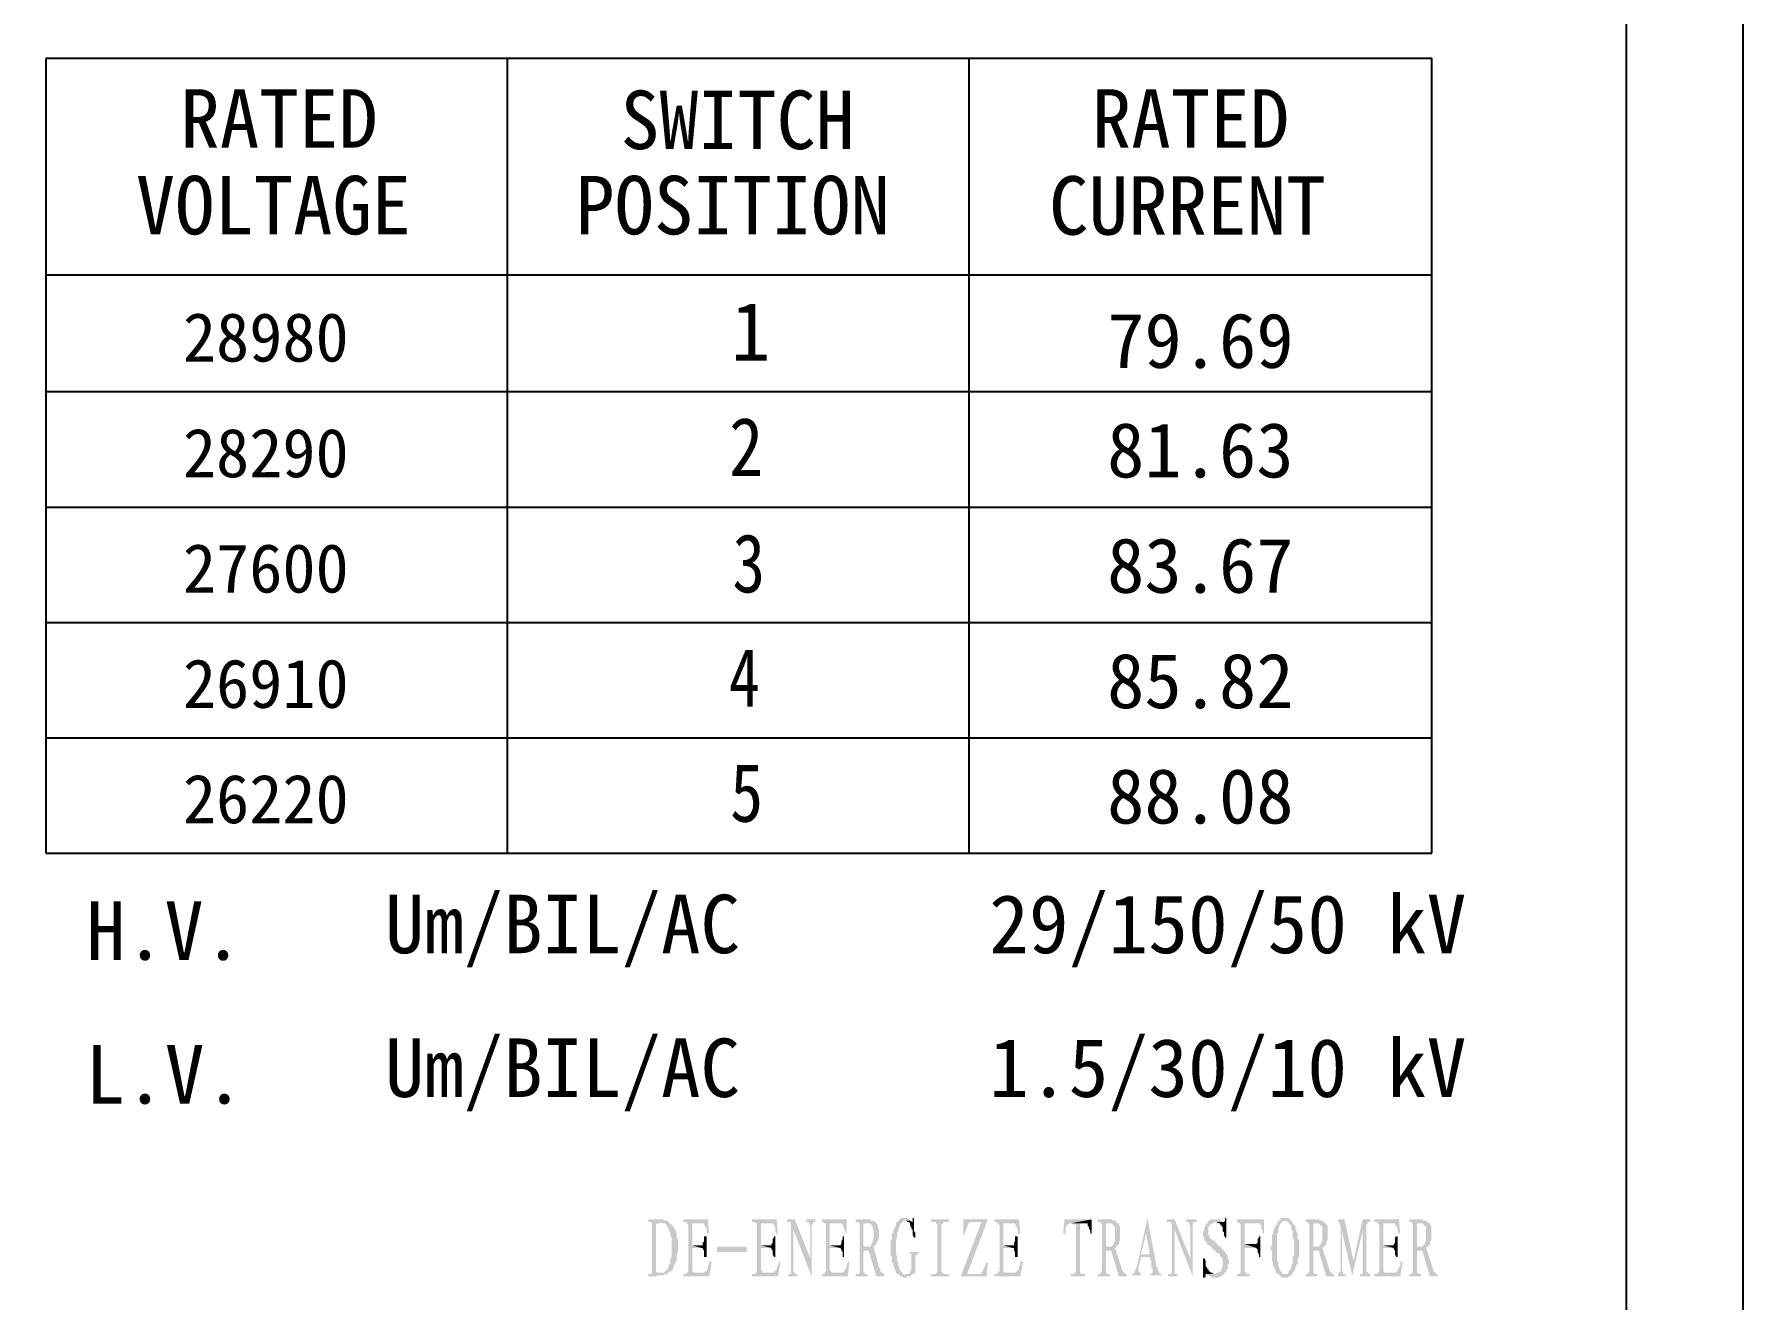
# Model space of a CAD drawing. Header units: millimetres. Extents: x 183355 to 194386, y -190559 to -183233.
# Drawn here: x 185853.2 to 185927.2, y -184487.4 to -184432.6 of the extents above; entities that cross this region are included whole.
import ezdxf

# ---------------------------------------------------------------- set-up
doc = ezdxf.new("R2010")
doc.units = ezdxf.units.MM
doc.header["$LTSCALE"] = 13
doc.layers.add('2', color=3, linetype='Continuous')
doc.layers.add('PDF_Geometry', color=7, linetype='Continuous')
doc.styles.add('PDF FangSong', font='simfang.ttf')

msp = doc.modelspace()

# ---------------------------------------------------------------- hatches: boundary and pattern name
at = {"layer": '2', "linetype": 'Continuous', "transparency": 33554559}
for points in [[(185880.311, -184483.955), (185879.805, -184483.955), (185879.805, -184484.067), (185879.861, -184484.067), (185879.917, -184484.067), (185879.973, -184484.123), (185879.973, -184484.18), (185879.973, -184486.202), (185879.973, -184486.258), (185879.917, -184486.314), (185879.805, -184486.314), (185879.805, -184486.426), (185879.917, -184486.426), (185879.973, -184486.426), (185880.086, -184486.426), (185880.142, -184486.426), (185880.198, -184486.37), (185880.254, -184486.37), (185880.367, -184486.37), (185880.423, -184486.37), (185880.479, -184486.37), (185880.535, -184486.314), (185880.591, -184486.314), (185880.648, -184486.314), (185880.367, -184486.258), (185880.311, -184486.258), (185880.254, -184486.258), (185880.198, -184486.258), (185880.142, -184486.202), (185880.142, -184484.18), (185880.198, -184484.123), (185880.254, -184484.123), (185880.311, -184484.123), (185880.367, -184484.067), (185880.704, -184484.067), (185880.648, -184484.011), (185880.591, -184484.011), (185880.535, -184484.011), (185880.423, -184483.955), (185880.367, -184483.955)], [(185880.704, -184484.067), (185880.367, -184484.067), (185880.423, -184484.123), (185880.479, -184484.123), (185880.535, -184484.123), (185880.591, -184484.18), (185880.591, -184484.236), (185880.648, -184484.292), (185880.704, -184484.404), (185880.704, -184484.46), (185880.76, -184484.517), (185880.76, -184484.573), (185880.76, -184484.629), (185880.76, -184484.685), (185880.816, -184484.741), (185880.816, -184484.854), (185880.816, -184484.91), (185880.816, -184485.022), (185880.816, -184485.078), (185880.816, -184485.191), (185880.816, -184485.247), (185880.816, -184485.359), (185880.816, -184485.415), (185880.816, -184485.528), (185880.816, -184485.584), (185880.76, -184485.64), (185880.76, -184485.752), (185880.76, -184485.808), (185880.76, -184485.865), (185880.704, -184485.921), (185880.704, -184485.977), (185880.648, -184486.089), (185880.591, -184486.145), (185880.535, -184486.202), (185880.479, -184486.258), (185880.423, -184486.258), (185880.367, -184486.258), (185880.648, -184486.314), (185880.648, -184486.258), (185880.704, -184486.258), (185880.76, -184486.202), (185880.816, -184486.202), (185880.816, -184486.145), (185880.872, -184486.145), (185880.872, -184486.089), (185880.872, -184486.033), (185880.928, -184486.033), (185880.928, -184485.977), (185880.928, -184485.921), (185880.985, -184485.865), (185880.985, -184485.808), (185881.041, -184485.752), (185881.041, -184485.696), (185881.041, -184485.584), (185881.041, -184485.528), (185881.041, -184485.471), (185881.097, -184485.359), (185881.097, -184485.303), (185881.097, -184485.191), (185881.097, -184485.134), (185881.097, -184485.078), (185881.097, -184485.022), (185881.097, -184484.91), (185881.097, -184484.854), (185881.041, -184484.741), (185881.041, -184484.685), (185881.041, -184484.629), (185881.041, -184484.573), (185880.985, -184484.46), (185880.985, -184484.404), (185880.928, -184484.348), (185880.928, -184484.292), (185880.872, -184484.292), (185880.872, -184484.236), (185880.816, -184484.18), (185880.76, -184484.123), (185880.704, -184484.123)], [(185882.389, -184483.955), (185881.321, -184483.955), (185881.321, -184484.067), (185881.378, -184484.067), (185881.434, -184484.067), (185881.49, -184484.123), (185882.164, -184484.123), (185882.22, -184484.123), (185882.22, -184484.18), (185882.276, -184484.236), (185882.276, -184484.292), (185882.332, -184484.348), (185882.332, -184484.46), (185882.332, -184484.573), (185882.445, -184484.573)], [(185881.49, -184484.123), (185881.546, -184484.236), (185881.546, -184486.202), (185881.49, -184486.258), (185881.434, -184486.314), (185881.883, -184486.258), (185881.827, -184486.258), (185881.771, -184486.258), (185881.715, -184486.202), (185881.715, -184486.145), (185881.715, -184485.191), (185882.108, -184485.191), (185881.715, -184485.078), (185881.715, -184484.123), (185882.164, -184484.123)], [(185885.365, -184483.955), (185884.298, -184483.955), (185884.298, -184484.067), (185884.354, -184484.067), (185884.411, -184484.067), (185884.467, -184484.123), (185885.197, -184484.123), (185885.253, -184484.18), (185885.253, -184484.236), (185885.309, -184484.292), (185885.309, -184484.348), (185885.309, -184484.46), (185885.365, -184484.573), (185885.422, -184484.573)], [(185884.467, -184484.123), (185884.523, -184484.123), (185884.523, -184484.236), (185884.523, -184486.202), (185884.467, -184486.258), (185884.411, -184486.314), (185884.86, -184486.258), (185884.804, -184486.258), (185884.748, -184486.258), (185884.748, -184486.202), (185884.692, -184486.145), (185884.692, -184485.191), (185885.141, -184485.191), (185884.692, -184485.078), (185884.692, -184484.123), (185885.197, -184484.123)], [(185886.152, -184483.955), (185885.815, -184483.955), (185885.815, -184484.067), (185885.871, -184484.067), (185885.927, -184484.067), (185885.983, -184484.067), (185885.983, -184484.236), (185886.096, -184484.404), (185886.882, -184486.426), (185886.826, -184485.64)], [(185887.051, -184483.955), (185886.657, -184483.955), (185886.657, -184484.067), (185886.714, -184484.067), (185886.77, -184484.067), (185886.77, -184484.123), (185886.826, -184484.236), (185886.826, -184485.64), (185886.882, -184486.426), (185886.882, -184484.18), (185886.938, -184484.123), (185886.938, -184484.067), (185886.994, -184484.067), (185887.051, -184484.067)], [(185888.398, -184483.955), (185887.331, -184483.955), (185887.331, -184484.067), (185887.387, -184484.067), (185887.444, -184484.123), (185888.174, -184484.123), (185888.23, -184484.18), (185888.23, -184484.236), (185888.286, -184484.292), (185888.286, -184484.348), (185888.342, -184484.46), (185888.342, -184484.573), (185888.398, -184484.573)], [(185887.444, -184484.123), (185887.5, -184484.123), (185887.5, -184484.236), (185887.5, -184486.202), (185887.444, -184486.258), (185887.444, -184486.314), (185887.893, -184486.258), (185887.781, -184486.258), (185887.724, -184486.202), (185887.668, -184486.145), (185887.668, -184485.191), (185888.118, -184485.191), (185887.668, -184485.078), (185887.668, -184484.123), (185888.174, -184484.123)], [(185889.353, -184483.955), (185888.792, -184483.955), (185888.792, -184484.067), (185888.848, -184484.067), (185888.904, -184484.067), (185888.96, -184484.123), (185888.96, -184484.18), (185888.96, -184486.202), (185888.96, -184486.258), (185888.904, -184486.314), (185888.792, -184486.314), (185888.792, -184486.426), (185889.297, -184486.426), (185889.297, -184486.314), (185889.241, -184486.314), (185889.185, -184486.314), (185889.185, -184486.258), (185889.129, -184486.202), (185889.129, -184485.359), (185889.185, -184485.303), (185889.241, -184485.303), (185889.297, -184485.303), (185889.353, -184485.303), (185889.578, -184485.191), (185889.297, -184485.134), (185889.241, -184485.134), (185889.185, -184485.134), (185889.129, -184485.078), (185889.129, -184484.18), (185889.185, -184484.123), (185889.241, -184484.123), (185889.297, -184484.123), (185889.69, -184484.123), (185889.634, -184484.067), (185889.578, -184484.011), (185889.522, -184484.011), (185889.466, -184484.011), (185889.41, -184483.955)], [(185889.69, -184484.123), (185889.297, -184484.123), (185889.353, -184484.123), (185889.409, -184484.123), (185889.466, -184484.18), (185889.466, -184484.236), (185889.522, -184484.236), (185889.522, -184484.292), (185889.522, -184484.348), (185889.578, -184484.46), (185889.578, -184484.517), (185889.578, -184484.629), (185889.578, -184484.685), (185889.578, -184484.741), (185889.522, -184484.854), (185889.522, -184484.91), (185889.522, -184484.966), (185889.466, -184485.022), (185889.466, -184485.078), (185889.409, -184485.134), (185889.353, -184485.134), (185889.297, -184485.134), (185889.578, -184485.191), (185889.578, -184485.134), (185889.634, -184485.078), (185889.69, -184485.022), (185889.69, -184484.966), (185889.746, -184484.91), (185889.746, -184484.854), (185889.803, -184484.797), (185889.803, -184484.741), (185889.803, -184484.629), (185889.803, -184484.573), (185889.803, -184484.46), (185889.803, -184484.404), (185889.746, -184484.292), (185889.746, -184484.236), (185889.746, -184484.18)], [(185890.926, -184483.899), (185890.87, -184483.899), (185890.758, -184483.899), (185890.701, -184483.955), (185890.645, -184484.011), (185890.589, -184484.067), (185890.533, -184484.123), (185890.533, -184484.236), (185890.477, -184484.292), (185890.477, -184484.348), (185890.421, -184484.404), (185890.421, -184484.46), (185890.421, -184484.517), (185890.364, -184484.573), (185890.364, -184484.629), (185890.364, -184484.685), (185890.364, -184484.797), (185890.308, -184484.854), (185890.308, -184484.91), (185890.308, -184485.022), (185890.308, -184485.078), (185890.308, -184485.191), (185890.308, -184485.247), (185890.308, -184485.359), (185890.308, -184485.415), (185890.308, -184485.528), (185890.364, -184485.584), (185890.364, -184485.64), (185890.364, -184485.752), (185890.364, -184485.808), (185890.421, -184485.865), (185890.421, -184485.921), (185890.421, -184485.977), (185890.477, -184486.033), (185890.477, -184486.089), (185890.533, -184486.202), (185890.533, -184486.258), (185890.589, -184486.314), (185890.645, -184486.314), (185890.701, -184486.37), (185890.701, -184486.426), (185890.758, -184486.426), (185890.814, -184486.426), (185890.87, -184486.482), (185890.926, -184486.482), (185890.982, -184486.482), (185891.038, -184486.426), (185891.095, -184486.426), (185891.151, -184486.426), (185891.207, -184486.37), (185890.926, -184486.37), (185890.87, -184486.314), (185890.814, -184486.314), (185890.814, -184486.258), (185890.758, -184486.202), (185890.701, -184486.145), (185890.701, -184486.089), (185890.645, -184485.977), (185890.645, -184485.865), (185890.645, -184485.808), (185890.589, -184485.752), (185890.589, -184485.696), (185890.589, -184485.64), (185890.589, -184485.528), (185890.533, -184485.471), (185890.533, -184485.415), (185890.533, -184485.303), (185890.533, -184485.247), (185890.533, -184485.134), (185890.533, -184485.078), (185890.533, -184484.966), (185890.533, -184484.91), (185890.533, -184484.797), (185890.589, -184484.741), (185890.589, -184484.685), (185890.589, -184484.573), (185890.589, -184484.517), (185890.645, -184484.46), (185890.645, -184484.404), (185890.645, -184484.348), (185890.701, -184484.292), (185890.701, -184484.18), (185890.758, -184484.123), (185890.814, -184484.067), (185890.87, -184484.011), (185890.926, -184484.011), (185891.151, -184484.011), (185891.095, -184483.955), (185891.038, -184483.955), (185891.038, -184483.899), (185890.982, -184483.899)], [(185891.151, -184484.011), (185890.926, -184484.011), (185890.982, -184484.011), (185891.038, -184484.067), (185891.095, -184484.067), (185891.151, -184484.123), (185891.263, -184484.067)], [(185891.319, -184483.899), (185891.263, -184483.899), (185891.263, -184483.955), (185891.263, -184484.067), (185891.151, -184484.123), (185891.151, -184484.18), (185891.151, -184484.236), (185891.207, -184484.292), (185891.207, -184484.348), (185891.263, -184484.404), (185891.263, -184484.517), (185891.263, -184484.629), (185891.319, -184484.741), (185891.375, -184484.741), (185891.375, -184484.685), (185891.375, -184484.573), (185891.375, -184484.517), (185891.319, -184484.46), (185891.319, -184484.348), (185891.319, -184484.292), (185891.319, -184484.236), (185891.319, -184484.18), (185891.319, -184484.123), (185891.319, -184484.067), (185891.319, -184483.955)], [(185892.836, -184483.955), (185892.049, -184483.955), (185892.049, -184484.067), (185892.162, -184484.067), (185892.218, -184484.067), (185892.274, -184484.067), (185892.274, -184484.123), (185892.33, -184484.18), (185892.33, -184484.236), (185892.33, -184486.202), (185892.33, -184486.258), (185892.274, -184486.258), (185892.274, -184486.314), (185892.218, -184486.314), (185892.106, -184486.314), (185892.049, -184486.314), (185892.049, -184486.426), (185892.836, -184486.426), (185892.836, -184486.314), (185892.78, -184486.314), (185892.723, -184486.314), (185892.667, -184486.314), (185892.611, -184486.314), (185892.555, -184486.258), (185892.499, -184486.202), (185892.499, -184484.18), (185892.555, -184484.123), (185892.611, -184484.067), (185892.667, -184484.067), (185892.723, -184484.067), (185892.836, -184484.067)], [(185894.521, -184483.955), (185894.24, -184484.067), (185893.341, -184486.426), (185893.622, -184486.314)], [(185894.521, -184483.955), (185893.454, -184483.955), (185893.454, -184484.629), (185893.51, -184484.629), (185893.51, -184484.517), (185893.566, -184484.46), (185893.566, -184484.348), (185893.622, -184484.292), (185893.622, -184484.236), (185893.678, -184484.18), (185893.678, -184484.123), (185893.734, -184484.123), (185893.734, -184484.067), (185894.24, -184484.067)], [(185895.869, -184483.955), (185894.801, -184483.955), (185894.801, -184484.067), (185894.858, -184484.067), (185894.914, -184484.067), (185894.914, -184484.123), (185895.644, -184484.123), (185895.7, -184484.123), (185895.7, -184484.18), (185895.756, -184484.236), (185895.756, -184484.292), (185895.812, -184484.348), (185895.812, -184484.46), (185895.812, -184484.573), (185895.925, -184484.573)], [(185894.914, -184484.123), (185894.97, -184484.123), (185895.026, -184484.236), (185895.026, -184486.202), (185894.97, -184486.202), (185894.97, -184486.258), (185894.914, -184486.314), (185895.363, -184486.258), (185895.307, -184486.258), (185895.251, -184486.258), (185895.195, -184486.202), (185895.195, -184486.145), (185895.195, -184485.191), (185895.588, -184485.191), (185895.195, -184485.078), (185895.195, -184484.123), (185895.644, -184484.123)], [(185899.014, -184483.955), (185897.835, -184483.955), (185897.778, -184484.573), (185897.891, -184484.573), (185897.891, -184484.46), (185897.891, -184484.348), (185897.891, -184484.292), (185897.947, -184484.236), (185897.947, -184484.18), (185898.003, -184484.18), (185898.059, -184484.123), (185898.115, -184484.123)], [(185899.014, -184483.955), (185898.115, -184484.123), (185898.789, -184484.123), (185898.846, -184484.123), (185898.846, -184484.18), (185898.846, -184484.236), (185898.902, -184484.292), (185898.902, -184484.348), (185898.958, -184484.46), (185898.958, -184484.573), (185899.014, -184484.573)], [(185898.115, -184484.123), (185898.171, -184484.123), (185898.228, -184484.123), (185898.284, -184484.18), (185898.34, -184484.18), (185898.34, -184486.202), (185898.34, -184486.258), (185898.284, -184486.258), (185898.228, -184486.314), (185898.171, -184486.314), (185898.115, -184486.314), (185898.115, -184486.426), (185898.733, -184486.426), (185898.733, -184486.314), (185898.677, -184486.314), (185898.621, -184486.314), (185898.565, -184486.314), (185898.508, -184486.258), (185898.508, -184486.202), (185898.508, -184484.18), (185898.565, -184484.123), (185898.621, -184484.123), (185898.733, -184484.123), (185898.789, -184484.123)], [(185899.8, -184483.955), (185899.295, -184483.955), (185899.295, -184484.067), (185899.351, -184484.067), (185899.407, -184484.067), (185899.407, -184484.123), (185899.463, -184484.18), (185899.463, -184486.202), (185899.407, -184486.258), (185899.407, -184486.314), (185899.351, -184486.314), (185899.295, -184486.314), (185899.295, -184486.426), (185899.8, -184486.426), (185899.8, -184486.314), (185899.744, -184486.314), (185899.688, -184486.314), (185899.632, -184486.258), (185899.632, -184486.202), (185899.632, -184485.359), (185899.632, -184485.303), (185899.688, -184485.303), (185899.744, -184485.303), (185899.857, -184485.303), (185900.025, -184485.191), (185900.081, -184485.191), (185899.744, -184485.134), (185899.688, -184485.134), (185899.632, -184485.134), (185899.632, -184485.078), (185899.632, -184484.18), (185899.632, -184484.123), (185899.688, -184484.123), (185899.8, -184484.123), (185900.137, -184484.123), (185900.081, -184484.067), (185900.081, -184484.011), (185900.025, -184484.011), (185899.969, -184484.011), (185899.857, -184483.955)], [(185900.137, -184484.123), (185899.8, -184484.123), (185899.857, -184484.123), (185899.913, -184484.123), (185899.913, -184484.18), (185899.969, -184484.236), (185900.025, -184484.292), (185900.025, -184484.348), (185900.025, -184484.46), (185900.025, -184484.517), (185900.025, -184484.629), (185900.025, -184484.685), (185900.025, -184484.741), (185900.025, -184484.854), (185900.025, -184484.91), (185899.969, -184484.966), (185899.969, -184485.022), (185899.913, -184485.078), (185899.857, -184485.134), (185899.8, -184485.134), (185899.744, -184485.134), (185900.081, -184485.191), (185900.081, -184485.134), (185900.137, -184485.078), (185900.194, -184485.022), (185900.194, -184484.966), (185900.194, -184484.91), (185900.25, -184484.854), (185900.25, -184484.797), (185900.25, -184484.741), (185900.25, -184484.629), (185900.25, -184484.573), (185900.25, -184484.46), (185900.25, -184484.404), (185900.25, -184484.292), (185900.25, -184484.236), (185900.194, -184484.18), (185900.194, -184484.123)], [(185901.429, -184483.899), (185900.98, -184485.977), (185900.924, -184486.089), (185900.924, -184486.145), (185900.868, -184486.202), (185900.868, -184486.258), (185900.811, -184486.314), (185900.755, -184486.314), (185900.755, -184486.37), (185901.148, -184486.37), (185901.148, -184486.314), (185901.092, -184486.258), (185901.036, -184486.202), (185901.036, -184486.089), (185901.148, -184485.584), (185901.542, -184485.584), (185901.148, -184485.471), (185901.373, -184484.573)], [(185901.429, -184483.899), (185901.373, -184484.573), (185901.542, -184485.471), (185901.148, -184485.471), (185901.542, -184485.584), (185901.542, -184485.696), (185901.598, -184485.752), (185901.598, -184485.808), (185901.598, -184485.921), (185901.598, -184485.977), (185901.598, -184486.033), (185901.654, -184486.089), (185901.654, -184486.145), (185901.654, -184486.202), (185901.654, -184486.258), (185901.598, -184486.314), (185901.542, -184486.314), (185901.542, -184486.37), (185902.047, -184486.37), (185902.047, -184486.314), (185901.991, -184486.314), (185901.935, -184486.258), (185901.935, -184486.202), (185901.879, -184486.145), (185901.879, -184486.089), (185901.822, -184485.977)], [(185902.609, -184483.955), (185902.272, -184483.955), (185902.272, -184484.067), (185902.328, -184484.067), (185902.384, -184484.067), (185902.44, -184484.067), (185902.496, -184484.236), (185902.609, -184484.404), (185903.395, -184486.426), (185903.283, -184485.64)], [(185903.564, -184483.955), (185903.114, -184483.955), (185903.114, -184484.067), (185903.17, -184484.067), (185903.227, -184484.067), (185903.227, -184484.123), (185903.283, -184484.236), (185903.283, -184485.64), (185903.395, -184486.426), (185903.395, -184484.18), (185903.395, -184484.123), (185903.451, -184484.067), (185903.564, -184484.067)], [(185904.294, -184483.955), (185904.237, -184483.955), (185904.181, -184483.955), (185904.125, -184484.011), (185904.069, -184484.011), (185904.069, -184484.067), (185904.013, -184484.123), (185903.957, -184484.18), (185903.957, -184484.236), (185903.9, -184484.292), (185903.9, -184484.348), (185903.9, -184484.404), (185903.844, -184484.517), (185903.844, -184484.573), (185903.844, -184484.685), (185903.9, -184484.741), (185903.9, -184484.797), (185903.9, -184484.854), (185903.957, -184484.91), (185904.013, -184484.966), (185904.013, -184485.022), (185904.069, -184485.078), (185904.125, -184485.078), (185904.181, -184485.134), (185904.237, -184485.191), (185904.237, -184485.247), (185904.294, -184485.247), (185904.35, -184485.303), (185904.406, -184485.359), (185904.462, -184485.415), (185904.518, -184485.415), (185904.574, -184485.471), (185904.574, -184485.528), (185904.631, -184485.584), (185904.687, -184485.64), (185904.687, -184485.696), (185904.687, -184485.752), (185904.687, -184485.808), (185904.687, -184485.921), (185904.687, -184485.977), (185904.687, -184486.033), (185904.631, -184486.089), (185904.631, -184486.145), (185904.631, -184486.202), (185904.574, -184486.202), (185904.518, -184486.258), (185904.462, -184486.258), (185904.406, -184486.314), (185904.35, -184486.314), (185903.957, -184486.314), (185904.013, -184486.314), (185904.013, -184486.37), (185904.069, -184486.37), (185904.181, -184486.426), (185904.237, -184486.482), (185904.294, -184486.482), (185904.406, -184486.482), (185904.462, -184486.482), (185904.518, -184486.482), (185904.574, -184486.426), (185904.631, -184486.426), (185904.687, -184486.37), (185904.743, -184486.314), (185904.799, -184486.258), (185904.855, -184486.202), (185904.855, -184486.145), (185904.911, -184486.089), (185904.911, -184486.033), (185904.911, -184485.921), (185904.968, -184485.865), (185904.968, -184485.808), (185904.968, -184485.752), (185904.911, -184485.64), (185904.911, -184485.584), (185904.911, -184485.528), (185904.855, -184485.471), (185904.855, -184485.415), (185904.799, -184485.359), (185904.743, -184485.303), (185904.687, -184485.247), (185904.631, -184485.191), (185904.631, -184485.134), (185904.574, -184485.134), (185904.518, -184485.078), (185904.462, -184485.078), (185904.462, -184485.022), (185904.406, -184484.966), (185904.35, -184484.91), (185904.294, -184484.854), (185904.237, -184484.854), (185904.181, -184484.797), (185904.125, -184484.741), (185904.125, -184484.685), (185904.069, -184484.629), (185904.069, -184484.573), (185904.069, -184484.517), (185904.069, -184484.46), (185904.069, -184484.404), (185904.069, -184484.292), (185904.125, -184484.236), (185904.125, -184484.18), (185904.181, -184484.18), (185904.237, -184484.123), (185904.294, -184484.123), (185904.35, -184484.067), (185904.406, -184484.067), (185904.687, -184484.067), (185904.631, -184484.011), (185904.574, -184483.955), (185904.518, -184483.955), (185904.462, -184483.955), (185904.406, -184483.955)], [(185904.687, -184484.067), (185904.406, -184484.067), (185904.518, -184484.123), (185904.743, -184484.067)], [(185904.855, -184483.899), (185904.799, -184483.899), (185904.799, -184484.011), (185904.743, -184484.067), (185904.518, -184484.123), (185904.574, -184484.123), (185904.574, -184484.18), (185904.631, -184484.18), (185904.631, -184484.236), (185904.687, -184484.292), (185904.687, -184484.348), (185904.687, -184484.46), (185904.743, -184484.517), (185904.743, -184484.629), (185904.799, -184484.741), (185904.855, -184484.741)], [(185906.484, -184483.955), (185905.305, -184483.955), (185905.305, -184484.067), (185905.361, -184484.067), (185906.316, -184484.123), (185906.316, -184484.18), (185906.372, -184484.236), (185906.372, -184484.292), (185906.372, -184484.348), (185906.428, -184484.46), (185906.428, -184484.573), (185906.484, -184484.573)], [(185905.361, -184484.067), (185905.417, -184484.123), (185905.473, -184484.18), (185905.473, -184484.236), (185905.473, -184486.258), (185905.417, -184486.314), (185905.361, -184486.314), (185905.305, -184486.314), (185905.305, -184486.426), (185905.866, -184486.426), (185905.866, -184486.314), (185905.81, -184486.314), (185905.754, -184486.314), (185905.698, -184486.258), (185905.642, -184486.202), (185905.642, -184485.191), (185906.147, -184485.191), (185905.642, -184485.022), (185905.642, -184484.123), (185906.316, -184484.123)], [(185907.439, -184483.899), (185907.383, -184483.899), (185907.271, -184483.899), (185907.214, -184483.899), (185907.214, -184483.955), (185907.158, -184483.955), (185907.158, -184484.011), (185907.102, -184484.067), (185907.046, -184484.123), (185907.046, -184484.18), (185906.99, -184484.236), (185906.934, -184484.348), (185906.934, -184484.404), (185906.877, -184484.46), (185906.877, -184484.517), (185906.877, -184484.573), (185906.821, -184484.629), (185906.821, -184484.685), (185906.821, -184484.797), (185906.821, -184484.854), (185906.821, -184484.91), (185906.821, -184485.022), (185906.821, -184485.078), (185906.765, -184485.191), (185906.765, -184485.247), (185906.821, -184485.303), (185906.821, -184485.359), (185906.821, -184485.471), (185906.821, -184485.528), (185906.821, -184485.584), (185906.821, -184485.696), (185906.821, -184485.752), (185906.877, -184485.808), (185906.877, -184485.865), (185906.877, -184485.977), (185906.934, -184486.033), (185906.934, -184486.089), (185906.99, -184486.145), (185906.99, -184486.258), (185907.046, -184486.314), (185907.102, -184486.314), (185907.439, -184486.314), (185907.383, -184486.314), (185907.327, -184486.314), (185907.271, -184486.314), (185907.271, -184486.258), (185907.214, -184486.202), (185907.158, -184486.145), (185907.158, -184486.089), (185907.102, -184485.977), (185907.102, -184485.921), (185907.102, -184485.865), (185907.102, -184485.808), (185907.046, -184485.752), (185907.046, -184485.696), (185907.046, -184485.584), (185907.046, -184485.528), (185907.046, -184485.415), (185907.046, -184485.359), (185907.046, -184485.247), (185907.046, -184485.191), (185907.046, -184485.134), (185907.046, -184485.078), (185907.046, -184484.966), (185907.046, -184484.91), (185907.046, -184484.797), (185907.046, -184484.741), (185907.046, -184484.685), (185907.046, -184484.573), (185907.102, -184484.517), (185907.102, -184484.46), (185907.102, -184484.404), (185907.102, -184484.348), (185907.158, -184484.236), (185907.158, -184484.18), (185907.214, -184484.123), (185907.271, -184484.067), (185907.327, -184484.011), (185907.383, -184484.011), (185907.664, -184484.011), (185907.608, -184483.955), (185907.551, -184483.899), (185907.495, -184483.899)], [(185907.664, -184484.011), (185907.383, -184484.011), (185907.439, -184484.011), (185907.495, -184484.067), (185907.551, -184484.067), (185907.551, -184484.123), (185907.607, -184484.18), (185907.664, -184484.236), (185907.664, -184484.348), (185907.664, -184484.404), (185907.72, -184484.46), (185907.72, -184484.573), (185907.72, -184484.629), (185907.72, -184484.685), (185907.72, -184484.741), (185907.776, -184484.854), (185907.776, -184484.91), (185907.776, -184485.022), (185907.776, -184485.078), (185907.776, -184485.191), (185907.776, -184485.247), (185907.776, -184485.359), (185907.776, -184485.415), (185907.776, -184485.528), (185907.72, -184485.584), (185907.72, -184485.64), (185907.72, -184485.752), (185907.72, -184485.808), (185907.72, -184485.865), (185907.664, -184485.921), (185907.664, -184485.977), (185907.664, -184486.033), (185907.607, -184486.145), (185907.551, -184486.202), (185907.551, -184486.258), (185907.495, -184486.314), (185907.439, -184486.314), (185907.102, -184486.314), (185907.158, -184486.37), (185907.158, -184486.426), (185907.214, -184486.426), (185907.27, -184486.482), (185907.327, -184486.482), (185907.383, -184486.482), (185907.439, -184486.482), (185907.495, -184486.482), (185907.551, -184486.426), (185907.607, -184486.426), (185907.664, -184486.37), (185907.72, -184486.314), (185907.72, -184486.258), (185907.776, -184486.202), (185907.832, -184486.145), (185907.832, -184486.089), (185907.832, -184486.033), (185907.888, -184485.977), (185907.888, -184485.921), (185907.944, -184485.865), (185907.944, -184485.808), (185907.944, -184485.696), (185907.944, -184485.64), (185908.001, -184485.584), (185908.001, -184485.471), (185908.001, -184485.415), (185908.001, -184485.359), (185908.001, -184485.247), (185908.001, -184485.191), (185908.001, -184485.134), (185908.001, -184485.022), (185908.001, -184484.966), (185908.001, -184484.854), (185907.944, -184484.797), (185907.944, -184484.741), (185907.944, -184484.629), (185907.944, -184484.573), (185907.888, -184484.517), (185907.888, -184484.46), (185907.888, -184484.404), (185907.832, -184484.348), (185907.832, -184484.236), (185907.776, -184484.18), (185907.72, -184484.123), (185907.72, -184484.067)], [(185908.787, -184483.955), (185908.282, -184483.955), (185908.282, -184484.067), (185908.338, -184484.067), (185908.394, -184484.067), (185908.394, -184484.123), (185908.45, -184484.18), (185908.45, -184486.202), (185908.394, -184486.258), (185908.394, -184486.314), (185908.338, -184486.314), (185908.282, -184486.314), (185908.282, -184486.426), (185908.787, -184486.426), (185908.787, -184486.314), (185908.731, -184486.314), (185908.675, -184486.314), (185908.619, -184486.258), (185908.619, -184486.202), (185908.619, -184485.359), (185908.619, -184485.303), (185908.675, -184485.303), (185908.731, -184485.303), (185908.843, -184485.303), (185909.012, -184485.191), (185908.731, -184485.134), (185908.675, -184485.134), (185908.619, -184485.134), (185908.619, -184485.078), (185908.619, -184484.18), (185908.619, -184484.123), (185908.675, -184484.123), (185908.731, -184484.123), (185909.124, -184484.123), (185909.068, -184484.067), (185909.012, -184484.011), (185908.956, -184484.011), (185908.843, -184483.955)], [(185909.124, -184484.123), (185908.731, -184484.123), (185908.843, -184484.123), (185908.899, -184484.18), (185908.955, -184484.236), (185909.012, -184484.292), (185909.012, -184484.348), (185909.012, -184484.46), (185909.012, -184484.517), (185909.012, -184484.629), (185909.012, -184484.685), (185909.012, -184484.741), (185909.012, -184484.854), (185909.012, -184484.91), (185908.955, -184484.966), (185908.955, -184485.022), (185908.899, -184485.078), (185908.843, -184485.134), (185908.787, -184485.134), (185908.731, -184485.134), (185909.012, -184485.191), (185909.068, -184485.134), (185909.124, -184485.078), (185909.18, -184485.022), (185909.18, -184484.966), (185909.18, -184484.91), (185909.236, -184484.854), (185909.236, -184484.797), (185909.236, -184484.741), (185909.236, -184484.629), (185909.236, -184484.573), (185909.236, -184484.46), (185909.236, -184484.404), (185909.236, -184484.292), (185909.236, -184484.236), (185909.18, -184484.18), (185909.18, -184484.123)], [(185909.967, -184483.955), (185909.686, -184483.955), (185909.686, -184484.067), (185909.742, -184484.067), (185909.742, -184484.123), (185909.798, -184484.236), (185909.854, -184484.46), (185910.304, -184486.37), (185910.36, -184485.752)], [(185911.09, -184483.955), (185910.753, -184483.955), (185910.36, -184485.752), (185910.304, -184486.37), (185910.753, -184484.46), (185910.921, -184484.236), (185910.921, -184484.18), (185910.978, -184484.123), (185910.978, -184484.067), (185911.034, -184484.067), (185911.09, -184484.067)], [(185912.326, -184483.955), (185911.258, -184483.955), (185911.258, -184484.067), (185911.315, -184484.067), (185911.371, -184484.067), (185911.427, -184484.123), (185912.101, -184484.123), (185912.157, -184484.123), (185912.157, -184484.18), (185912.213, -184484.236), (185912.213, -184484.292), (185912.269, -184484.348), (185912.269, -184484.46), (185912.326, -184484.573), (185912.382, -184484.573)], [(185911.427, -184484.123), (185911.483, -184484.236), (185911.483, -184486.202), (185911.427, -184486.258), (185911.371, -184486.314), (185911.82, -184486.258), (185911.764, -184486.258), (185911.708, -184486.258), (185911.652, -184486.202), (185911.652, -184486.145), (185911.652, -184485.191), (185912.101, -184485.191), (185911.652, -184485.078), (185911.652, -184484.123), (185912.101, -184484.123)], [(185913.28, -184483.955), (185912.775, -184483.955), (185912.775, -184484.067), (185912.831, -184484.067), (185912.887, -184484.067), (185912.887, -184484.123), (185912.943, -184484.18), (185912.943, -184486.202), (185912.887, -184486.258), (185912.887, -184486.314), (185912.831, -184486.314), (185912.775, -184486.314), (185912.775, -184486.426), (185913.28, -184486.426), (185913.28, -184486.314), (185913.224, -184486.314), (185913.168, -184486.314), (185913.112, -184486.258), (185913.112, -184486.202), (185913.112, -184485.359), (185913.112, -184485.303), (185913.168, -184485.303), (185913.224, -184485.303), (185913.336, -184485.303), (185913.505, -184485.191), (185913.224, -184485.134), (185913.168, -184485.134), (185913.112, -184485.134), (185913.112, -184485.078), (185913.112, -184484.18), (185913.112, -184484.123), (185913.168, -184484.123), (185913.224, -184484.123), (185913.617, -184484.123), (185913.561, -184484.067), (185913.505, -184484.011), (185913.393, -184484.011), (185913.336, -184483.955)], [(185913.617, -184484.123), (185913.224, -184484.123), (185913.28, -184484.123), (185913.337, -184484.123), (185913.393, -184484.18), (185913.449, -184484.236), (185913.505, -184484.292), (185913.505, -184484.348), (185913.505, -184484.46), (185913.505, -184484.517), (185913.505, -184484.629), (185913.505, -184484.685), (185913.505, -184484.741), (185913.505, -184484.854), (185913.505, -184484.91), (185913.449, -184484.966), (185913.449, -184485.022), (185913.393, -184485.078), (185913.337, -184485.134), (185913.28, -184485.134), (185913.224, -184485.134), (185913.505, -184485.191), (185913.561, -184485.134), (185913.617, -184485.078), (185913.674, -184485.022), (185913.674, -184484.966), (185913.674, -184484.91), (185913.73, -184484.854), (185913.73, -184484.797), (185913.73, -184484.741), (185913.73, -184484.629), (185913.73, -184484.573), (185913.73, -184484.46), (185913.73, -184484.404), (185913.73, -184484.292), (185913.73, -184484.236), (185913.674, -184484.18), (185913.674, -184484.123)], [(185882.333, -184484.685), (185882.22, -184484.685), (185882.22, -184484.741), (185882.22, -184484.797), (185882.22, -184484.91), (185882.164, -184484.966), (185882.164, -184485.022), (185882.164, -184485.078), (185881.715, -184485.078), (185882.108, -184485.191), (185882.164, -184485.191), (185882.164, -184485.247), (185882.22, -184485.303), (185882.22, -184485.359), (185882.22, -184485.471), (185882.22, -184485.584), (185882.333, -184485.584)], [(185885.309, -184484.685), (185885.253, -184484.685), (185885.253, -184484.741), (185885.197, -184484.797), (185885.197, -184484.91), (185885.197, -184484.966), (185885.141, -184485.022), (185885.141, -184485.078), (185884.692, -184485.078), (185885.141, -184485.191), (185885.141, -184485.247), (185885.197, -184485.303), (185885.197, -184485.359), (185885.197, -184485.471), (185885.253, -184485.584), (185885.309, -184485.584)], [(185885.983, -184484.236), (185885.983, -184486.202), (185885.983, -184486.258), (185885.983, -184486.314), (185885.927, -184486.314), (185885.871, -184486.314), (185885.871, -184486.426), (185886.264, -184486.426), (185886.264, -184486.314), (185886.208, -184486.314), (185886.152, -184486.314), (185886.152, -184486.258), (185886.096, -184486.202), (185886.096, -184484.404)], [(185888.286, -184484.685), (185888.23, -184484.685), (185888.23, -184484.741), (185888.23, -184484.797), (185888.174, -184484.91), (185888.174, -184484.966), (185888.174, -184485.022), (185888.118, -184485.078), (185887.668, -184485.078), (185888.118, -184485.191), (185888.174, -184485.247), (185888.174, -184485.303), (185888.23, -184485.359), (185888.23, -184485.471), (185888.23, -184485.584), (185888.286, -184485.584)], [(185895.813, -184484.685), (185895.7, -184484.685), (185895.7, -184484.741), (185895.7, -184484.797), (185895.7, -184484.91), (185895.644, -184484.966), (185895.644, -184485.022), (185895.644, -184485.078), (185895.195, -184485.078), (185895.588, -184485.191), (185895.644, -184485.191), (185895.644, -184485.247), (185895.644, -184485.303), (185895.7, -184485.359), (185895.7, -184485.471), (185895.7, -184485.584), (185895.813, -184485.584)], [(185902.496, -184484.236), (185902.496, -184486.202), (185902.496, -184486.258), (185902.44, -184486.314), (185902.384, -184486.314), (185902.328, -184486.314), (185902.328, -184486.426), (185902.721, -184486.426), (185902.721, -184486.314), (185902.665, -184486.314), (185902.609, -184486.314), (185902.609, -184486.258), (185902.609, -184486.202), (185902.609, -184484.404)], [(185906.316, -184484.685), (185906.259, -184484.685), (185906.259, -184484.741), (185906.203, -184484.797), (185906.203, -184484.91), (185906.203, -184484.966), (185906.147, -184485.022), (185905.642, -184485.022), (185906.147, -184485.191), (185906.203, -184485.247), (185906.203, -184485.303), (185906.203, -184485.359), (185906.259, -184485.471), (185906.259, -184485.584), (185906.316, -184485.584)], [(185909.798, -184484.236), (185909.798, -184486.202), (185909.742, -184486.258), (185909.686, -184486.314), (185909.686, -184486.426), (185910.023, -184486.426), (185910.023, -184486.314), (185909.966, -184486.314), (185909.91, -184486.314), (185909.91, -184486.258), (185909.854, -184486.145), (185909.854, -184484.46)], [(185910.921, -184484.236), (185910.753, -184484.46), (185910.753, -184486.202), (185910.753, -184486.258), (185910.753, -184486.314), (185910.697, -184486.314), (185910.641, -184486.314), (185910.641, -184486.426), (185911.09, -184486.426), (185911.09, -184486.314), (185911.034, -184486.314), (185910.978, -184486.258), (185910.921, -184486.202)], [(185912.269, -184484.685), (185912.213, -184484.685), (185912.157, -184484.741), (185912.157, -184484.797), (185912.157, -184484.91), (185912.157, -184484.966), (185912.101, -184485.022), (185912.101, -184485.078), (185911.651, -184485.078), (185912.101, -184485.191), (185912.101, -184485.247), (185912.157, -184485.303), (185912.157, -184485.359), (185912.157, -184485.471), (185912.213, -184485.584), (185912.269, -184485.584)], [(185882.782, -184485.134), (185884.074, -184485.134), (185884.074, -184485.359), (185882.782, -184485.359)], [(185889.578, -184485.191), (185889.353, -184485.303), (185889.69, -184486.426), (185890.027, -184486.426), (185890.027, -184486.314), (185889.971, -184486.258), (185889.915, -184486.258), (185889.859, -184486.202), (185889.859, -184486.089), (185889.803, -184486.033)], [(185891.544, -184485.359), (185891.095, -184485.359), (185891.095, -184485.415), (185891.151, -184485.415), (185891.207, -184485.471), (185891.207, -184485.528), (185891.207, -184485.64), (185891.207, -184485.752), (185891.207, -184485.865), (185891.207, -184485.921), (185891.207, -184486.033), (185891.207, -184486.089), (185891.207, -184486.145), (185891.151, -184486.202), (185891.151, -184486.258), (185891.095, -184486.314), (185891.038, -184486.314), (185890.982, -184486.314), (185890.926, -184486.37), (185891.207, -184486.37), (185891.263, -184486.314), (185891.319, -184486.314), (185891.375, -184486.258), (185891.375, -184486.202), (185891.375, -184485.584), (185891.375, -184485.528), (185891.432, -184485.471), (185891.488, -184485.415), (185891.544, -184485.415)], [(185900.025, -184485.191), (185899.857, -184485.303), (185900.194, -184486.426), (185900.531, -184486.426), (185900.531, -184486.314), (185900.474, -184486.314), (185900.418, -184486.258), (185900.362, -184486.202), (185900.306, -184486.089), (185900.306, -184486.033)], [(185909.012, -184485.191), (185908.843, -184485.303), (185909.18, -184486.426), (185909.517, -184486.426), (185909.517, -184486.314), (185909.461, -184486.314), (185909.405, -184486.258), (185909.349, -184486.202), (185909.293, -184486.089), (185909.293, -184486.033)], [(185913.505, -184485.191), (185913.337, -184485.303), (185913.674, -184486.426), (185914.011, -184486.426), (185914.011, -184486.314), (185913.954, -184486.314), (185913.898, -184486.258), (185913.842, -184486.202), (185913.786, -184486.089), (185913.786, -184486.033)], [(185882.501, -184485.752), (185882.445, -184485.808), (185882.445, -184485.921), (185882.389, -184485.977), (185882.389, -184486.033), (185882.389, -184486.089), (185882.333, -184486.145), (185882.333, -184486.202), (185882.276, -184486.202), (185882.22, -184486.258), (185882.164, -184486.258), (185882.108, -184486.258), (185882.052, -184486.258), (185881.996, -184486.258), (185881.883, -184486.258), (185881.434, -184486.314), (185881.378, -184486.314), (185881.322, -184486.314), (185881.322, -184486.426), (185882.445, -184486.426), (185882.557, -184485.808)], [(185885.478, -184485.752), (185885.478, -184485.808), (185885.422, -184485.921), (185885.422, -184485.977), (185885.365, -184486.033), (185885.365, -184486.089), (185885.365, -184486.145), (185885.309, -184486.145), (185885.309, -184486.202), (185885.253, -184486.202), (185885.253, -184486.258), (185885.197, -184486.258), (185885.141, -184486.258), (185885.028, -184486.258), (185884.972, -184486.258), (185884.86, -184486.258), (185884.411, -184486.314), (185884.354, -184486.314), (185884.298, -184486.314), (185884.298, -184486.426), (185885.422, -184486.426), (185885.534, -184485.808)], [(185888.455, -184485.752), (185888.455, -184485.808), (185888.399, -184485.921), (185888.399, -184485.977), (185888.399, -184486.033), (185888.342, -184486.089), (185888.342, -184486.145), (185888.286, -184486.202), (185888.23, -184486.258), (185888.174, -184486.258), (185888.118, -184486.258), (185888.062, -184486.258), (185887.949, -184486.258), (185887.893, -184486.258), (185887.444, -184486.314), (185887.388, -184486.314), (185887.331, -184486.314), (185887.331, -184486.426), (185888.455, -184486.426), (185888.511, -184485.808)], [(185894.521, -184485.808), (185894.465, -184485.808), (185894.408, -184485.865), (185894.408, -184485.977), (185894.352, -184486.033), (185894.352, -184486.089), (185894.296, -184486.145), (185894.296, -184486.202), (185894.24, -184486.258), (185894.24, -184486.314), (185893.622, -184486.314), (185893.341, -184486.426), (185894.465, -184486.426)], [(185895.925, -184485.752), (185895.925, -184485.808), (185895.925, -184485.921), (185895.869, -184485.977), (185895.869, -184486.033), (185895.869, -184486.089), (185895.813, -184486.145), (185895.813, -184486.202), (185895.756, -184486.202), (185895.7, -184486.258), (185895.644, -184486.258), (185895.588, -184486.258), (185895.532, -184486.258), (185895.419, -184486.258), (185895.363, -184486.258), (185894.914, -184486.314), (185894.858, -184486.314), (185894.802, -184486.314), (185894.802, -184486.426), (185895.925, -184486.426), (185896.037, -184485.808)], [(185903.901, -184485.64), (185903.844, -184485.64), (185903.844, -184486.482), (185903.901, -184486.482), (185903.957, -184486.426), (185903.957, -184486.37), (185903.957, -184486.314), (185904.35, -184486.314), (185904.294, -184486.314), (185904.238, -184486.258), (185904.181, -184486.258), (185904.125, -184486.202), (185904.069, -184486.145), (185904.069, -184486.089), (185904.013, -184486.089), (185904.013, -184486.033), (185903.957, -184485.977), (185903.957, -184485.865), (185903.957, -184485.808), (185903.957, -184485.752)], [(185912.438, -184485.752), (185912.382, -184485.808), (185912.382, -184485.921), (185912.382, -184485.977), (185912.326, -184486.033), (185912.326, -184486.089), (185912.269, -184486.145), (185912.269, -184486.202), (185912.213, -184486.202), (185912.213, -184486.258), (185912.157, -184486.258), (185912.045, -184486.258), (185911.989, -184486.258), (185911.932, -184486.258), (185911.82, -184486.258), (185911.371, -184486.314), (185911.315, -184486.314), (185911.258, -184486.314), (185911.258, -184486.426), (185912.382, -184486.426), (185912.494, -184485.808)]]:
    msp.add_hatch(color=256, dxfattribs=at).paths.add_polyline_path(points)

# ---------------------------------------------------------------- linework, layer by layer
at = {"layer": '2', "linetype": 'Continuous'}
for points in [[(185853.704, -184433.668), (185853.704, -184468.098)], [(185913.746, -184468.098), (185913.746, -184433.668), (185853.704, -184433.668)], [(185873.699, -184433.668), (185873.699, -184468.098)], [(185893.694, -184433.668), (185893.694, -184468.098)], [(185853.704, -184443.048), (185913.746, -184443.048)], [(185853.704, -184448.103), (185913.746, -184448.103)], [(185853.704, -184453.102), (185913.746, -184453.102)], [(185853.704, -184458.101), (185913.746, -184458.101)], [(185853.704, -184463.1), (185913.746, -184463.1)], [(185853.704, -184468.098), (185913.746, -184468.098)]]:
    msp.add_lwpolyline(points, dxfattribs=at)
at = {"layer": 'PDF_Geometry', "lineweight": 25}
for points in [[(185777.205, -184370.762), (185927.226, -184370.762), (185927.226, -184545.777), (185777.205, -184545.777), (185777.205, -184370.762)], [(185922.171, -184382.725), (185922.171, -184533.757)]]:
    msp.add_lwpolyline(points, dxfattribs=at)

# ---------------------------------------------------------------- texts
at = {"layer": '2', "linetype": 'Continuous', "attachment_point": 7, "style": 'PDF FangSong'}
for s, insert, char_height in [('\\W0.993144;RATED', (185859.529, -184437.537), 2.53409), ('\\W0.980891;SWITCH', (185878.6, -184437.638), 2.53409), ('\\W0.993144;RATED', (185899.018, -184437.537), 2.53409), ('\\W0.988174;VOLTAGE', (185857.604, -184441.331), 2.53409), ('\\W0.987833;POSITION', (185876.645, -184441.331), 2.53409), ('\\W0.993883;CURRENT', (185897.164, -184441.345), 2.53409), ('{\\fSimSun|b0|i0|c134|p2;\\H0.8333x;28980}', (185859.645, -184446.834), 2.53409), ('\\W0.985653;1', (185883.393, -184446.761), 2.53409), ('{\\fSimSun|b0|i0|c134|p2;\\H0.8333x;79.69}', (185899.684, -184447.112), 2.85085), ('\\W0.858812;2', (185883.306, -184451.757), 2.53409), ('{\\fSimSun|b0|i0|c134|p2;\\H0.8333x;28290}', (185859.645, -184451.844), 2.53409), ('{\\fSimSun|b0|i0|c134|p2;\\H0.8333x;81.63}', (185899.684, -184451.858), 2.85085), ('\\W0.824342;3', (185883.451, -184456.84), 2.53409), ('{\\fSimSun|b0|i0|c134|p2;\\H0.8333x;\\C1;83.67}', (185899.684, -184456.854), 2.85085), ('{\\fSimSun|b0|i0|c134|p2;\\H0.8333x;27600}', (185859.645, -184456.84), 2.53409), ('\\W0.781747;4', (185883.292, -184461.748), 2.53409), ('{\\fSimSun|b0|i0|c134|p2;\\H0.8333x;85.82}', (185899.684, -184461.85), 2.85085), ('{\\fSimSun|b0|i0|c134|p2;\\H0.8333x;26910}', (185859.645, -184461.835), 2.53409), ('{\\fSimSun|b0|i0|c134|p2;\\H0.8333x;26220}', (185859.645, -184466.831), 2.53409), ('\\W0.834647;5', (185883.35, -184466.773), 2.53409), ('{\\fSimSun|b0|i0|c134|p2;\\H0.8333x;88.08}', (185899.684, -184466.846), 2.85085), ('\\W0.991650;Um/BIL/AC', (185868.392, -184473.043), 2.53409), ('{\\W0.9996;29/150/50 kV}', (185894.572, -184473.043), 2.53409), ('\\W0.982224;H.V.', (185855.461, -184472.754), 2.53409), ('\\W0.991650;Um/BIL/AC', (185868.392, -184479.27), 2.53409), ('\\W0.999633;1.5/30/10 kV', (185894.572, -184479.27), 2.53409), ('\\W0.998704;L.V.', (185855.417, -184478.98), 2.53409)]:
    msp.add_mtext(s, dxfattribs=dict(at, insert=insert, char_height=char_height))

doc.saveas('drawing.dxf')
